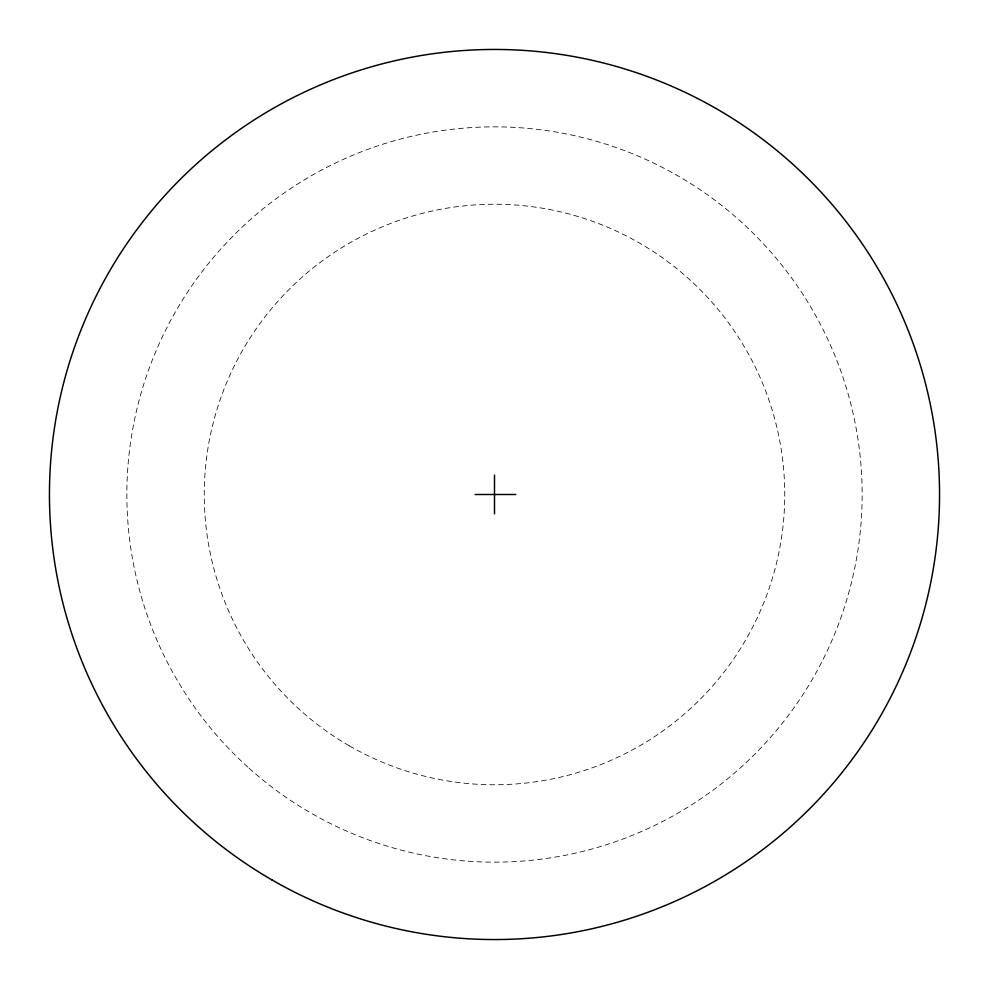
<?xml version="1.0" encoding="UTF-8"?>
<svg xmlns="http://www.w3.org/2000/svg" width="989" height="989" viewBox="0 0 989 989"><rect width="100%" height="100%" fill="white"/><g stroke="black" fill="none" stroke-linecap="round" stroke-linejoin="round"><path stroke-width="0.74" stroke-dasharray="4.95 3.71" d="M349.377 745.867A290.247 290.247 0 0 0 784.747 494.5A290.247 290.247 0 0 0 349.377 243.133A290.247 290.247 0 0 0 349.377 745.867M249.104 768.268A367.648 367.648 0 0 0 854.286 570.146A367.648 367.648 0 0 0 380.11 145.099A367.648 367.648 0 0 0 249.104 768.268"/><path stroke-width="1.48" d="M475.153 494.5L515.788 494.5M494.5 475.153L494.5 513.847M271.975 879.926A445.05 445.05 0 0 0 939.55 494.5A445.05 445.05 0 0 0 271.975 109.074A445.05 445.05 0 0 0 271.975 879.926"/></g></svg>
